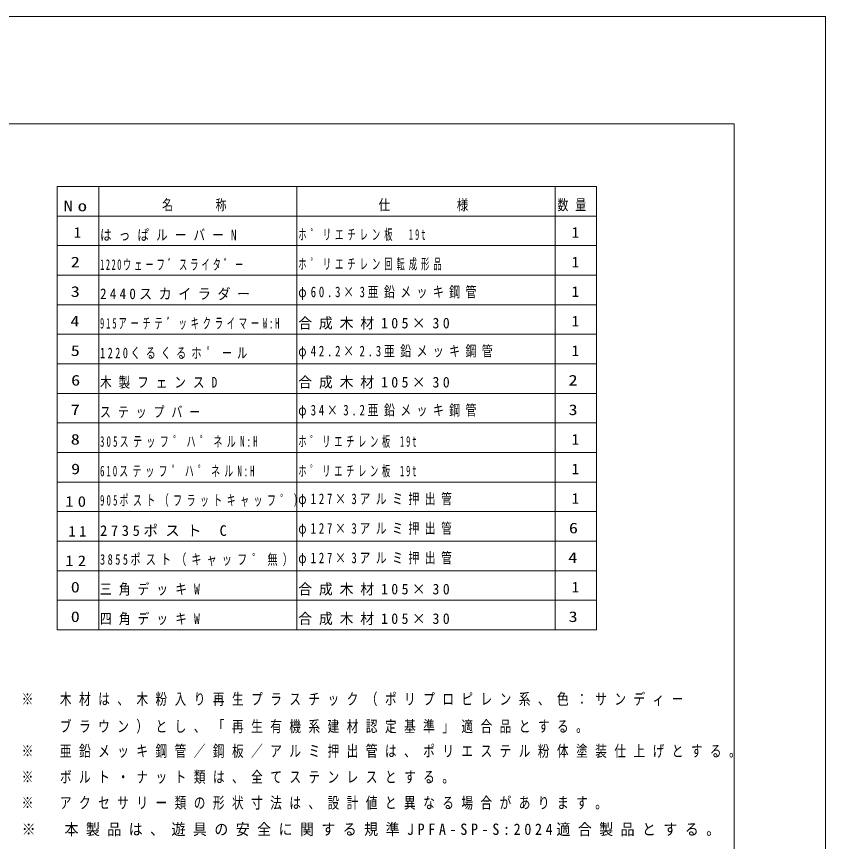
# Model space of a CAD drawing. Units: millimetres on the paper. Extents: x 0 to 420, y -594 to 297.
# Drawn here: x 269.2 to 420, y 143.2 to 297 of the extents above; entities that cross this region are included whole.
import ezdxf
from ezdxf.enums import TextEntityAlignment as Align

# ---------------------------------------------------------------- set-up
doc = ezdxf.new("R2010")
doc.units = ezdxf.units.MM
for name, color, linetype, lineweight in [('0_2', 7, 'Continuous', 13), ('2D', 7, 'Continuous', 13), ('FMT', 7, 'Continuous', 13), ('TEXT', 7, 'Continuous', 13)]:
    doc.layers.add(name, color=color, linetype=linetype, lineweight=lineweight)
doc.styles.add('ＭＳ ゴシック', font='')
doc.styles.get('ＭＳ ゴシック').set_extended_font_data('MS Gothic')

msp = doc.modelspace()

# ---------------------------------------------------------------- linework, layer by layer
at = {"layer": '0_2'}
for p, q in [((0, 297), (420, 297)), ((420, 297), (420, 0))]:
    msp.add_line(p, q, dxfattribs=at)
at = {"layer": '2D'}
for p, q in [((276.813, 182.644), (276.813, 265.306)), ((276.813, 265.306), (377.326, 265.306)), ((284.539, 265.306), (284.539, 259.795)), ((321.488, 265.306), (321.488, 259.795)), ((369.6, 265.306), (369.6, 259.795)), ((377.326, 265.306), (377.326, 182.644)), ((276.813, 259.795), (377.326, 259.795)), ((284.539, 259.795), (284.539, 254.284)), ((321.488, 259.795), (321.488, 254.284)), ((369.6, 259.795), (369.6, 254.284)), ((276.813, 254.284), (377.326, 254.284)), ((284.539, 254.284), (284.539, 248.773)), ((321.488, 254.284), (321.488, 248.773)), ((369.6, 254.284), (369.6, 248.773)), ((276.813, 248.773), (377.326, 248.773)), ((284.539, 248.773), (284.539, 243.263)), ((321.488, 248.773), (321.488, 243.263)), ((369.6, 248.773), (369.6, 243.263)), ((276.813, 243.263), (377.326, 243.263)), ((284.539, 243.263), (284.539, 237.752)), ((321.488, 243.263), (321.488, 237.752)), ((369.6, 243.263), (369.6, 237.752)), ((276.813, 237.752), (377.326, 237.752)), ((284.539, 237.752), (284.539, 232.241)), ((321.488, 237.752), (321.488, 232.241)), ((369.6, 237.752), (369.6, 232.241)), ((276.813, 232.241), (377.326, 232.241)), ((284.539, 232.241), (284.539, 226.73)), ((321.488, 232.241), (321.488, 226.73)), ((369.6, 232.241), (369.6, 226.73)), ((276.813, 226.73), (377.326, 226.73)), ((284.539, 226.73), (284.539, 221.219)), ((321.488, 226.73), (321.488, 221.219)), ((369.6, 226.73), (369.6, 221.219)), ((276.813, 221.219), (377.326, 221.219)), ((284.539, 221.219), (284.539, 215.709)), ((321.488, 221.219), (321.488, 215.709)), ((369.6, 221.219), (369.6, 215.709)), ((276.813, 215.709), (377.326, 215.709)), ((284.539, 215.709), (284.539, 210.198)), ((321.488, 215.709), (321.488, 210.198)), ((369.6, 215.709), (369.6, 210.198)), ((276.813, 210.198), (377.326, 210.198)), ((284.539, 210.198), (284.539, 204.687)), ((321.488, 210.198), (321.488, 204.687)), ((369.6, 210.198), (369.6, 204.687)), ((276.813, 204.687), (377.326, 204.687)), ((284.539, 204.687), (284.539, 199.176)), ((321.488, 204.687), (321.488, 199.176)), ((369.6, 204.687), (369.6, 199.176)), ((276.813, 199.176), (377.326, 199.176)), ((284.539, 199.176), (284.539, 193.665)), ((321.488, 199.176), (321.488, 193.665)), ((369.6, 199.176), (369.6, 193.665)), ((276.813, 193.665), (377.326, 193.665)), ((284.539, 193.665), (284.539, 188.155)), ((321.488, 193.665), (321.488, 188.155)), ((369.6, 193.665), (369.6, 188.155)), ((276.813, 188.155), (377.326, 188.155)), ((284.539, 188.155), (284.539, 182.644)), ((321.488, 188.155), (321.488, 182.644)), ((369.6, 188.155), (369.6, 182.644)), ((377.326, 182.644), (276.813, 182.644))]:
    msp.add_line(p, q, dxfattribs=at)
at = {"layer": 'FMT'}
for p, q in [((28, 277), (403, 277)), ((403, 277), (403, 20))]:
    msp.add_line(p, q, dxfattribs=at)

# ---------------------------------------------------------------- texts
at = {"layer": '2D', "style": 'ＭＳ ゴシック'}
for p in [(279.904, 255.147), (372.69, 255.147), (372.69, 249.636), (372.69, 244.125), (372.69, 238.615), (372.69, 233.104), (372.69, 216.571), (372.69, 211.061), (372.69, 205.55), (372.69, 189.017)]:
    msp.add_text('1', height=1.982, dxfattribs=at).set_placement(p, align=Align.BOTTOM_LEFT)
at = {"layer": '2D', "style": 'ＭＳ ゴシック', "width": 1.25}
for s, p in [('2', (279.324, 249.636)), ('3', (279.324, 244.125)), ('4', (279.26, 238.615)), ('5', (279.324, 233.104)), ('6', (279.389, 227.593)), ('2', (372.111, 227.593)), ('7', (279.324, 222.082)), ('3', (372.111, 222.082)), ('8', (279.324, 216.571)), ('9', (279.389, 211.061)), ('6', (372.175, 200.039)), ('4', (372.046, 194.528)), ('0', (279.324, 189.017)), ('0', (279.324, 183.507)), ('3', (372.111, 183.507))]:
    msp.add_text(s, height=1.982, dxfattribs=at).set_placement(p, align=Align.BOTTOM_LEFT)
at = {"layer": '2D', "char_height": 1.982, "attachment_point": 7, "style": 'ＭＳ ゴシック'}
for s, insert in [('\\T1.64;\\W0.75;名\u3000\u3000称', (296.344, 260.658)), ('\\T1.5;\\W0.8;仕\u3000\\~\\~\\~\\~\\~様', (336.686, 260.658)), ('\\T1.64;\\W0.75;数量', (370.038, 260.658)), ('\\T1.5;\\W1.3;No', (277.972, 260.658)), ('\\T1.61;\\W0.8;はっぱルーバーN', (284.783, 255.147)), ('\\T1.5;\\W0.55;ホ゜リエチレン板\u300019t', (321.733, 255.147)), ('\\T1.37;\\W0.55;1220ウェーフ゛スライタ゛ー', (284.783, 249.636)), ('\\T1.5;\\W0.55;ホ゜リエチレン回転成形品', (321.733, 249.636)), ('\\T1.5;\\W0.9;2440スカイラダー', (284.783, 244.125)), ('\\T1.5;\\W0.75;φ60.3×3亜鉛メッキ鋼管', (321.733, 244.125)), ('\\T1.47;\\W0.55;915アーチテ゛ッキクライマーW:H', (284.783, 238.615)), ('\\T1.5;\\W0.95;合成木材105×30', (321.733, 238.615)), ('\\T1.5;\\W0.7;1220くるくるホ゜ール', (284.783, 233.104)), ('\\T1.5;\\W0.75;φ42.2×2.3亜鉛メッキ鋼管', (321.733, 233.104)), ('\\T1.6;\\W0.8;木製フェンスD', (284.783, 227.593)), ('\\T1.5;\\W0.95;合成木材105×30', (321.733, 227.593)), ('\\T1.5;\\W0.75;φ34×3.2亜鉛メッキ鋼管', (321.733, 222.082)), ('\\T1.64;\\W0.75;ステップバー', (284.783, 222.082)), ('\\T1.5;\\W0.6;305ステッフ゜ハ゜ネルN:H', (284.783, 216.571)), ('\\T1.46;\\W0.55;ホ゜リエチレン板\\~19t', (321.733, 216.571)), ('\\T1.47;\\W0.6;610ステッフ゜ハ゜ネルN:H', (284.783, 211.061)), ('\\T1.46;\\W0.55;ホ゜リエチレン板\\~19t', (321.733, 211.061)), ('\\T1.5;\\W0.6;905ポスト（フラットキャッフ゜）', (284.783, 205.55)), ('\\T1.5;\\W0.75;φ127×3アルミ押出管', (321.733, 205.55)), ('\\T1.5;\\W1.15;10', (278.294, 205.55)), ('\\T1.5;11', (278.874, 200.039)), ('\\T1.5;2735ポスト\\~C', (284.783, 200.039)), ('\\T1.5;\\W0.75;φ127×3アルミ押出管', (321.733, 200.039)), ('\\T1.5;\\W0.7;3855ポスト（キャッフ゜無）', (284.783, 194.528)), ('\\T1.5;\\W0.75;φ127×3アルミ押出管', (321.733, 194.528)), ('\\T1.5;\\W1.15;12', (278.294, 194.528)), ('\\T1.62;\\W0.8;三角デッキW', (284.783, 189.017)), ('\\T1.5;\\W0.95;合成木材105×30', (321.733, 189.017)), ('\\T1.62;\\W0.8;四角デッキW', (284.783, 183.507)), ('\\T1.5;\\W0.95;合成木材105×30', (321.733, 183.507))]:
    msp.add_mtext(s, dxfattribs=dict(at, insert=insert))
at = {"layer": 'TEXT', "char_height": 2.124, "attachment_point": 7, "style": 'ＭＳ ゴシック'}
for s, insert in [('\\T1.64;\\W0.75;※\u3000木材は、木粉入り再生プラスチック（ポリプロピレン系、色：サンディー', (270.175, 168.4)), ('\\T1.64;\\W0.75;\u3000\u3000ブラウン）とし、「再生有機系建材認定基準」適合品とする。', (270.175, 163.312)), ('\\T1.64;\\W0.75;※\u3000亜鉛メッキ鋼管／鋼板／アルミ押出管は、ポリエステル粉体塗装仕上げとする。', (270.175, 158.743)), ('\\T1.64;\\W0.75;※\u3000ボルト・ナット類は、全てステンレスとする。', (270.175, 153.915)), ('\\T1.64;\\W0.75;※\u3000アクセサリー類の形状寸法は、設計値と異なる場合があります。', (270.175, 149.086)), ('\\T1.53;\\W0.9;※\u3000本製品は、遊具の安全に関する規準JPFA-SP-S:2024適合製品とする。', (270.175, 144.161))]:
    msp.add_mtext(s, dxfattribs=dict(at, insert=insert))

doc.saveas('drawing.dxf')
